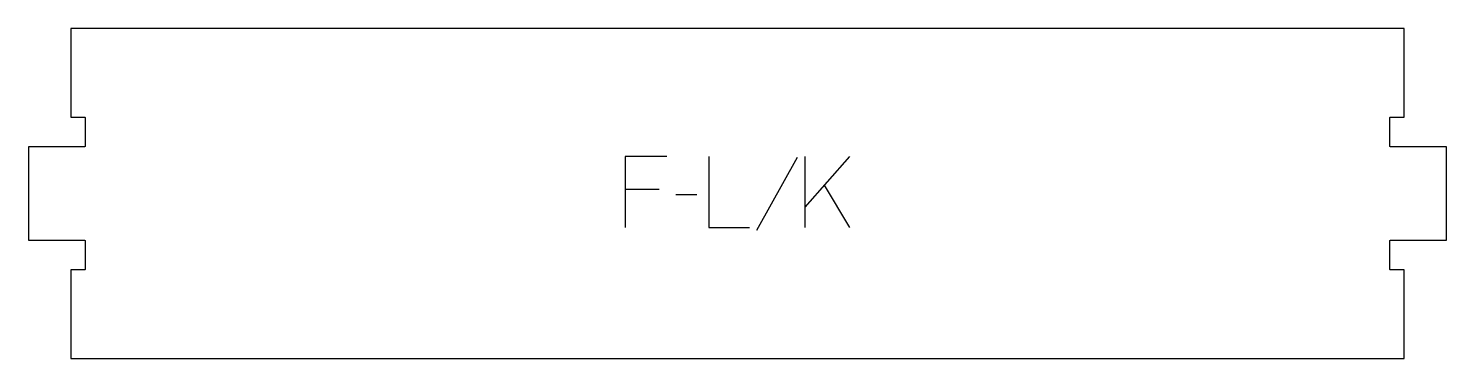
# Model space of a CAD drawing. Extents: x 0 to 600, y 0 to 140.
import ezdxf

# ---------------------------------------------------------------- set-up
doc = ezdxf.new("R2010")
doc.units = 0
doc.layers.add('1_ANYTOOL_1MMDEEP_LABELS_S', color=2, linetype='CONTINUOUS')
doc.layers.add('4_ANYTOOL_CUTTHROUGH_OUTSI', color=5, linetype='CONTINUOUS')

msp = doc.modelspace()

# ---------------------------------------------------------------- linework, layer by layer
at = {"layer": '1_ANYTOOL_1MMDEEP_LABELS_S'}
for p, q in [((324.907143, 84.9), (307.721429, 54.128571)), ((328.335714, 55.371429), (328.335714, 85.371429)), ((328.335714, 63.985714), (347.278571, 85.371429)), ((347.278571, 55.371429), (336.478571, 73.2)), ((266.707143, 71.4), (252.221429, 71.4)), ((282.521429, 69.257143), (273.735714, 69.171429))]:
    msp.add_line(p, q, dxfattribs=at)
for points in [[(269.878571, 85.371429), (252.221429, 85.371429), (252.221429, 55.371429)], [(287.664286, 85.371429), (287.664286, 55.371429), (304.764286, 55.371429)]]:
    msp.add_lwpolyline(points, dxfattribs=at)
at = {"layer": '4_ANYTOOL_CUTTHROUGH_OUTSI'}
msp.add_lwpolyline([(18, 139.5), (18, 102), (23.75, 102, -0.414214), (24, 101.75), (24, 89.75, -0.414214), (23.75, 89.5), (0, 89.5), (0, 50), (23.75, 50, -0.414214), (24, 49.75), (24, 37.75, -0.414214), (23.75, 37.5), (18, 37.5), (18, 0), (581.5, 0), (581.5, 37.5), (575.75, 37.5, -0.414214), (575.5, 37.75), (575.5, 49.75, -0.414214), (575.75, 50), (599.5, 50), (599.5, 89.5), (575.75, 89.5, -0.414214), (575.5, 89.75), (575.5, 101.75, -0.414214), (575.75, 102), (581.5, 102), (581.5, 139.5)], format="xyb", close=True, dxfattribs=at)

doc.saveas('drawing.dxf')
